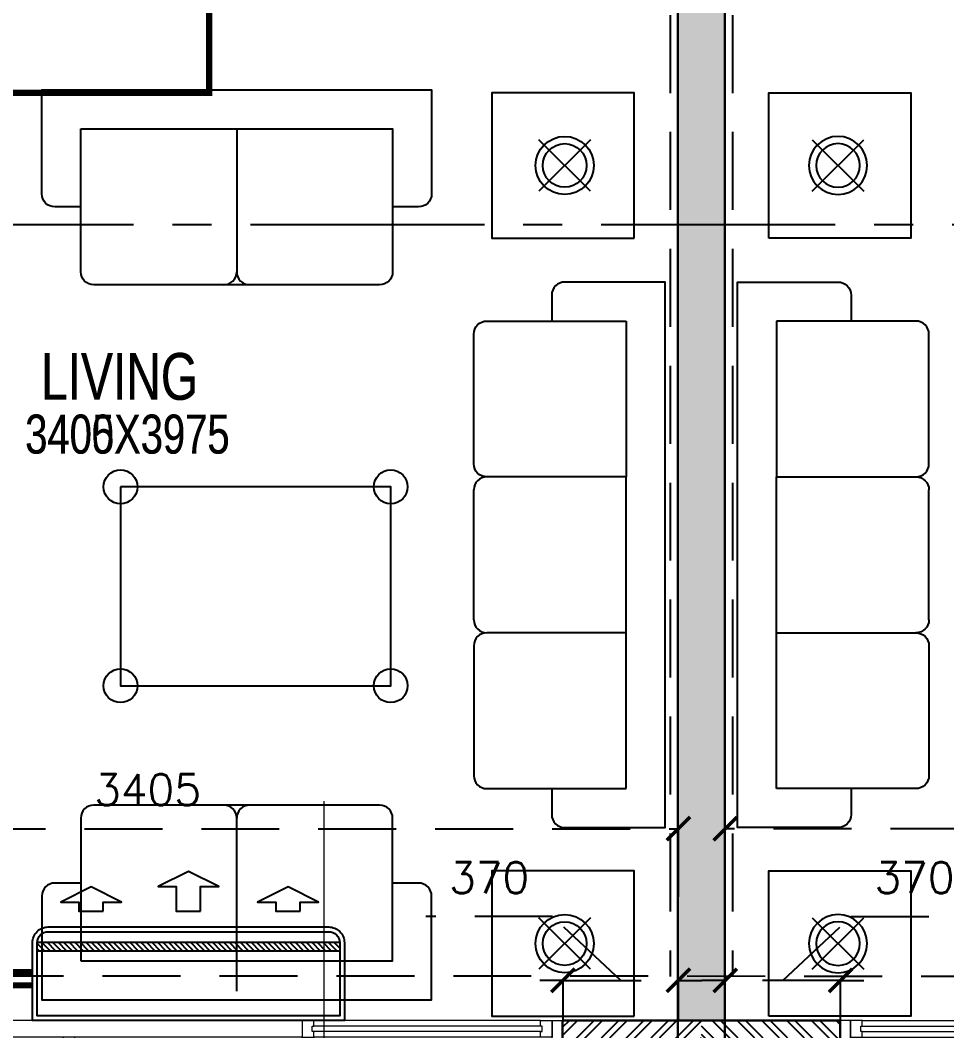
# Model space of a CAD drawing. Header units: millimetres. Extents: x 1135099 to 1230264, y -5736945 to -5695799.
# Drawn here: x 1204086 to 1207058, y -5727483 to -5724241 of the extents above; entities that cross this region are included whole.
import ezdxf

# ---------------------------------------------------------------- set-up
doc = ezdxf.new("R2010")
doc.units = ezdxf.units.MM
doc.header["$LTSCALE"] = 1000
doc.header["$MEASUREMENT"] = 0
for name, pattern in [('2BHK-A - FRONT$0$DASHED', [0.75, 0.5, -0.25]), ('2BHK-A - FRONT$0$PHANTOM2', [1.25, 0.625, -0.125, 0.125, -0.125, 0.125, -0.125]), ('2BHK-A - FRONT$1$AUDIT_D_120904163729-0', [0]), ('AUDIT_D_120904163729-0', [0]), ('T8(T9 IS SIMILAR) - DIMENSION & TEXTING$0$HIDDEN', [0.375, 0.25, -0.125]), ('T8(T9 IS SIMILAR)$0$$0$HIDDEN', [0.375, 0.25, -0.125]), ('T8_PROFILE SECTIONS$0$HIDDEN', [0.375, 0.25, -0.125]), ('T8_PROFILE SECTIONS$0$PHANTOM2', [1.25, 0.625, -0.125, 0.125, -0.125, 0.125, -0.125]), ('T8_REFUGE COLUMNS$0$CENTER2', [1.125, 0.75, -0.125, 0.125, -0.125])]:
    doc.linetypes.add(name, pattern=pattern)
doc.layers.get('0').update_dxf_attribs({"linetype": 'AUDIT_D_120904163729-0'})
for name, color, linetype, lineweight in [('2BHK-A - FRONT$0$A-AC DRAIN PIPE', 94, 'Continuous', 18), ('2BHK-A - FRONT$0$A-AC PIPE', 151, 'Continuous', 20), ('2BHK-A - FRONT$0$a-Text', 4, 'Continuous', 0), ('2BHK-A - FRONT$0$a-TEXT -R SIZE', 4, 'Continuous', 0), ('2BHK-A - FRONT$1$A-WALL- 160', 6, 'Continuous', 30), ('2BHK-A - FRONT$1$Window', 4, 'Continuous', 20), ('T8(T9 IS SIMILAR) - DIMENSION & TEXTING$1$a-Text', 4, 'Continuous', 0), ('T8(T9 IS SIMILAR) - DIMENSION & TEXTING$1$a-TEXT -R SIZE', 4, 'Continuous', 0), ('T8(T9 IS SIMILAR)$0$D&W', 8, 'Continuous', 25)]:
    doc.layers.add(name, color=color, linetype=linetype, lineweight=lineweight)
for name, color, linetype in [('2BHK-A - FRONT$0$a-furniture', 8, 'Continuous'), ('2BHK-A - FRONT$0$A-INDOOR UNIT', 30, 'Continuous'), ('2BHK-A - FRONT$1$A-HATCH -160', 251, '2BHK-A - FRONT$1$AUDIT_D_120904163729-0'), ('T8(T9 IS SIMILAR) - DIMENSION & TEXTING$0$A-DIMENSIONS', 2, 'T8(T9 IS SIMILAR) - DIMENSION & TEXTING$0$HIDDEN'), ('T8(T9 IS SIMILAR)$0$S-BEAM', 20, 'T8(T9 IS SIMILAR)$0$$0$HIDDEN'), ('T8_PROFILE SECTIONS$0$A-PROFILE SECTIONS', 81, 'T8_PROFILE SECTIONS$0$PHANTOM2'), ('T8_REFUGE COLUMNS$0$A-CENTERLINE', 193, 'T8_REFUGE COLUMNS$0$CENTER2'), ('T8_TYPICAL COLUMNS$0$A-RCC COLS', 3, 'Continuous')]:
    doc.layers.add(name, color=color, linetype=linetype)
doc.layers.add('A-RERA CARPET AREA', color=30, linetype='Continuous', plot=False)
doc.styles.add('2BHK-A - FRONT$0$ARIAL ARROW', font='swisscl.ttf')
doc.styles.add('T8(T9 IS SIMILAR) - DIMENSION & TEXTING$0$Romans 1', font='romans.shx', dxfattribs={"height": 100})
doc.styles.add('T8(T9 IS SIMILAR) - DIMENSION & TEXTING$1$ARIAL ARROW', font='swisscl.ttf')
doc.dimstyles.new('T8(T9 IS SIMILAR) - DIMENSION & TEXTING$0$ALPINE S', dxfattribs={"dimscale": 0, "dimtxt": 100, "dimasz": 75, "dimexe": 0, "dimexo": 0, "dimgap": 75, "dimtad": 1, "dimdec": 0, "dimzin": 0, "dimdsep": 46, "dimtxsty": 'T8(T9 IS SIMILAR) - DIMENSION & TEXTING$0$Romans 1', "dimblk": 'T8(T9 IS SIMILAR) - DIMENSION & TEXTING$0$_ArchTick', "dimcen": 0.09, "dimclrd": 256, "dimclre": 256, "dimclrt": 7, "dimadec": 0, "dimazin": 0, "dimtfac": 1, "dimtdec": 0, "dimtofl": 0, "dimtmove": 1, "dimatfit": 0, "dimldrblk": 'T8(T9 IS SIMILAR) - DIMENSION & TEXTING$0$_Open90', "dimfxl": 1, "dimtolj": 1, "dimtzin": 0, "dimarcsym": 0})

# ---------------------------------------------------------------- blocks, each defined once
blk = doc.blocks.new('T8(T9 IS SIMILAR) - DIMENSION & TEXTING$0$_ArchTick')
at = {"color": 0, "linetype": 'ByBlock', "const_width": 0.15}
blk.add_lwpolyline([(-0.5, -0.5), (0.5, 0.5)], dxfattribs=at)
blk = doc.blocks.new('*D582')
at = {"layer": 'T8(T9 IS SIMILAR) - DIMENSION & TEXTING$0$A-DIMENSIONS', "linetype": 'T8(T9 IS SIMILAR) - DIMENSION & TEXTING$0$HIDDEN', "lineweight": -2, "transparency": 16777216}
for p, q in [((1202792.3, -5727053), (1202792.3, -5726834.4)), ((1206197.3, -5727053), (1206197.3, -5726834.4))]:
    blk.add_line(p, q, dxfattribs=at)
at = {"layer": 'T8(T9 IS SIMILAR) - DIMENSION & TEXTING$0$A-DIMENSIONS', "lineweight": -2, "transparency": 16777216}
blk.add_line((1202792.3, -5726834.4), (1206197.3, -5726834.4), dxfattribs=at)
at = {"layer": 'T8(T9 IS SIMILAR) - DIMENSION & TEXTING$0$A-DIMENSIONS', "linetype": 'ByBlock', "lineweight": -2, "transparency": 16777216, "xscale": 75, "yscale": 75, "zscale": 75, "rotation": 180}
blk.add_blockref('T8(T9 IS SIMILAR) - DIMENSION & TEXTING$0$_ArchTick', (1202792.3, -5726834.4), dxfattribs=at)
at = {"layer": 'T8(T9 IS SIMILAR) - DIMENSION & TEXTING$0$A-DIMENSIONS', "linetype": 'ByBlock', "lineweight": -2, "transparency": 16777216, "xscale": 75, "yscale": 75, "zscale": 75}
blk.add_blockref('T8(T9 IS SIMILAR) - DIMENSION & TEXTING$0$_ArchTick', (1206197.3, -5726834.4), dxfattribs=at)
at = {"layer": 'T8(T9 IS SIMILAR) - DIMENSION & TEXTING$0$A-DIMENSIONS', "color": 7, "linetype": 'ByBlock', "transparency": 16777216, "insert": (1204494.8, -5726709.4), "char_height": 100, "attachment_point": 5, "style": 'T8(T9 IS SIMILAR) - DIMENSION & TEXTING$0$Romans 1'}
blk.add_mtext('\\A1;3405', dxfattribs=at)
blk = doc.blocks.new('T8(T9 IS SIMILAR) - DIMENSION & TEXTING$0$_Open90')
at = {"color": 0, "linetype": 'ByBlock', "lineweight": -2}
for p, q in [((-0.5, 0.5), (0, 0)), ((0, 0), (-1, 0)), ((0, 0), (-0.5, -0.5))]:
    blk.add_line(p, q, dxfattribs=at)
blk = doc.blocks.new('*D584')
at = {"layer": 'T8(T9 IS SIMILAR) - DIMENSION & TEXTING$0$A-DIMENSIONS', "lineweight": -2, "transparency": 16777216}
for p, q in [((1205793.9, -5727116.4), (1205386.8, -5727116.4)), ((1206012.3, -5727321), (1205793.9, -5727116.4)), ((1205827.3, -5727321), (1205752.3, -5727321)), ((1205827.3, -5727321), (1206197.3, -5727321)), ((1206197.3, -5727321), (1206272.3, -5727321))]:
    blk.add_line(p, q, dxfattribs=at)
at = {"layer": 'T8(T9 IS SIMILAR) - DIMENSION & TEXTING$0$A-DIMENSIONS', "linetype": 'T8(T9 IS SIMILAR) - DIMENSION & TEXTING$0$HIDDEN', "lineweight": -2, "transparency": 16777216}
for p, q in [((1205827.3, -5727449.6), (1205827.3, -5727321)), ((1206197.3, -5727449.6), (1206197.3, -5727321))]:
    blk.add_line(p, q, dxfattribs=at)
at = {"layer": 'T8(T9 IS SIMILAR) - DIMENSION & TEXTING$0$A-DIMENSIONS', "linetype": 'ByBlock', "lineweight": -2, "transparency": 16777216, "xscale": 75, "yscale": 75, "zscale": 75}
blk.add_blockref('T8(T9 IS SIMILAR) - DIMENSION & TEXTING$0$_ArchTick', (1205827.3, -5727321), dxfattribs=at)
at = {"layer": 'T8(T9 IS SIMILAR) - DIMENSION & TEXTING$0$A-DIMENSIONS', "linetype": 'ByBlock', "lineweight": -2, "transparency": 16777216, "xscale": 75, "yscale": 75, "zscale": 75, "rotation": 180}
blk.add_blockref('T8(T9 IS SIMILAR) - DIMENSION & TEXTING$0$_ArchTick', (1206197.3, -5727321), dxfattribs=at)
at = {"layer": 'T8(T9 IS SIMILAR) - DIMENSION & TEXTING$0$A-DIMENSIONS', "color": 7, "linetype": 'ByBlock', "transparency": 16777216, "insert": (1205590.3, -5726991.4), "char_height": 100, "attachment_point": 5, "style": 'T8(T9 IS SIMILAR) - DIMENSION & TEXTING$0$Romans 1'}
blk.add_mtext('\\A1;370', dxfattribs=at)
blk = doc.blocks.new('*D548')
at = {"layer": 'T8(T9 IS SIMILAR) - DIMENSION & TEXTING$0$A-DIMENSIONS', "linetype": 'T8(T9 IS SIMILAR) - DIMENSION & TEXTING$0$HIDDEN', "lineweight": -2, "transparency": 16777216}
for p, q in [((1206347.3, -5727053), (1206347.3, -5726834.4)), ((1209752.3, -5727053), (1209752.3, -5726834.4))]:
    blk.add_line(p, q, dxfattribs=at)
at = {"layer": 'T8(T9 IS SIMILAR) - DIMENSION & TEXTING$0$A-DIMENSIONS', "lineweight": -2, "transparency": 16777216}
blk.add_line((1209752.3, -5726834.4), (1206347.3, -5726834.4), dxfattribs=at)
at = {"layer": 'T8(T9 IS SIMILAR) - DIMENSION & TEXTING$0$A-DIMENSIONS', "linetype": 'ByBlock', "lineweight": -2, "transparency": 16777216, "xscale": 75, "yscale": 75, "zscale": 75, "rotation": 180}
blk.add_blockref('T8(T9 IS SIMILAR) - DIMENSION & TEXTING$0$_ArchTick', (1206347.3, -5726834.4), dxfattribs=at)
at = {"layer": 'T8(T9 IS SIMILAR) - DIMENSION & TEXTING$0$A-DIMENSIONS', "linetype": 'ByBlock', "lineweight": -2, "transparency": 16777216, "xscale": 75, "yscale": 75, "zscale": 75}
blk.add_blockref('T8(T9 IS SIMILAR) - DIMENSION & TEXTING$0$_ArchTick', (1209752.3, -5726834.4), dxfattribs=at)
at = {"layer": 'T8(T9 IS SIMILAR) - DIMENSION & TEXTING$0$A-DIMENSIONS', "color": 7, "linetype": 'ByBlock', "transparency": 16777216, "insert": (1208049.8, -5726709.4), "char_height": 100, "attachment_point": 5, "style": 'T8(T9 IS SIMILAR) - DIMENSION & TEXTING$0$Romans 1'}
blk.add_mtext('\\A1;3405', dxfattribs=at)
blk = doc.blocks.new('*D550')
at = {"layer": 'T8(T9 IS SIMILAR) - DIMENSION & TEXTING$0$A-DIMENSIONS', "lineweight": -2, "transparency": 16777216}
for p, q in [((1206532.3, -5727321), (1206750.6, -5727116.4)), ((1206750.6, -5727116.4), (1207157.8, -5727116.4)), ((1206347.3, -5727321), (1206272.3, -5727321)), ((1206717.3, -5727321), (1206347.3, -5727321)), ((1206717.3, -5727321), (1206792.3, -5727321))]:
    blk.add_line(p, q, dxfattribs=at)
at = {"layer": 'T8(T9 IS SIMILAR) - DIMENSION & TEXTING$0$A-DIMENSIONS', "linetype": 'T8(T9 IS SIMILAR) - DIMENSION & TEXTING$0$HIDDEN', "lineweight": -2, "transparency": 16777216}
for p, q in [((1206347.3, -5727449.6), (1206347.3, -5727321)), ((1206717.3, -5727449.6), (1206717.3, -5727321))]:
    blk.add_line(p, q, dxfattribs=at)
at = {"layer": 'T8(T9 IS SIMILAR) - DIMENSION & TEXTING$0$A-DIMENSIONS', "linetype": 'ByBlock', "lineweight": -2, "transparency": 16777216, "xscale": 75, "yscale": 75, "zscale": 75}
blk.add_blockref('T8(T9 IS SIMILAR) - DIMENSION & TEXTING$0$_ArchTick', (1206347.3, -5727321), dxfattribs=at)
at = {"layer": 'T8(T9 IS SIMILAR) - DIMENSION & TEXTING$0$A-DIMENSIONS', "linetype": 'ByBlock', "lineweight": -2, "transparency": 16777216, "xscale": 75, "yscale": 75, "zscale": 75, "rotation": 180}
blk.add_blockref('T8(T9 IS SIMILAR) - DIMENSION & TEXTING$0$_ArchTick', (1206717.3, -5727321), dxfattribs=at)
at = {"layer": 'T8(T9 IS SIMILAR) - DIMENSION & TEXTING$0$A-DIMENSIONS', "color": 7, "linetype": 'ByBlock', "transparency": 16777216, "insert": (1206954.2, -5726991.4), "char_height": 100, "attachment_point": 5, "style": 'T8(T9 IS SIMILAR) - DIMENSION & TEXTING$0$Romans 1'}
blk.add_mtext('\\A1;370', dxfattribs=at)
blk = doc.blocks.new('T8_REFUGE COLUMNS')
at = {"layer": 'T8_REFUGE COLUMNS$0$A-CENTERLINE'}
blk.add_line((1217951.3, -5724897.4), (1182156.9, -5724897.4), dxfattribs=at)
blk = doc.blocks.new('T8_TYPICAL COLUMNS')
at = {"layer": 'T8_TYPICAL COLUMNS$0$A-RCC COLS', "linetype": 'ByBlock'}
blk.add_blockref('T8_REFUGE COLUMNS', (0, 0), dxfattribs=at)
blk = doc.blocks.new('2BHK-A - FRONT$1$2400')
at = {"layer": '2BHK-A - FRONT$1$Window', "color": 1, "lineweight": 13}
for p, q in [((1151176.5, -5692111.9), (1148842.5, -5692111.9)), ((1149607.5, -5692111.9), (1148880, -5692111.9)), ((1149607.5, -5692165.3), (1148880, -5692165.3)), ((1150373.7, -5692165.3), (1149645, -5692165.3)), ((1150411.2, -5692165.3), (1151176.5, -5692165.3)), ((1149607.5, -5692218.6), (1148842.5, -5692218.6)), ((1150373.7, -5692218.6), (1149645, -5692218.6)), ((1151139, -5692218.6), (1150411.2, -5692218.6)), ((1150373.7, -5692271.9), (1148842.5, -5692271.9)), ((1151139, -5692271.9), (1150411.2, -5692271.9))]:
    blk.add_line(p, q, dxfattribs=at)
at = {"layer": '2BHK-A - FRONT$1$Window', "color": 5, "lineweight": 13}
for p, q in [((1149607.5, -5692142.2), (1148880, -5692142.2)), ((1149607.5, -5692146.7), (1148880, -5692146.7)), ((1150373.7, -5692183.8), (1149645, -5692183.8)), ((1150373.7, -5692200), (1149645, -5692200)), ((1151139, -5692237.2), (1150411.2, -5692237.2)), ((1151139, -5692253.3), (1150411.2, -5692253.3))]:
    blk.add_line(p, q, dxfattribs=at)
at = {"layer": '2BHK-A - FRONT$1$Window', "color": 4, "lineweight": 13}
for points in [[(1148842.5, -5692111.9), (1148809.5, -5692111.9), (1148809.5, -5692271.9), (1148842.5, -5692271.9)], [(1148880, -5692146.7), (1148880, -5692165.3), (1148842.5, -5692165.3), (1148842.5, -5692111.9), (1148880, -5692111.9), (1148880, -5692142.2), (1148875.5, -5692142.2), (1148875.5, -5692146.7)], [(1149607.5, -5692146.7), (1149607.5, -5692165.3), (1149645, -5692165.3), (1149645, -5692111.9), (1149607.5, -5692111.9), (1149607.5, -5692142.2), (1149612, -5692142.2), (1149612, -5692146.7)], [(1151209.5, -5692111.9), (1151176.5, -5692111.9), (1151176.5, -5692271.9), (1151209.5, -5692271.9)], [(1149645, -5692200), (1149645, -5692218.6), (1149607.5, -5692218.6), (1149607.5, -5692165.3), (1149645, -5692165.3), (1149645, -5692183.8), (1149640.5, -5692183.8), (1149640.5, -5692200)], [(1150373.7, -5692200), (1150373.7, -5692218.6), (1150411.2, -5692218.6), (1150411.2, -5692165.3), (1150373.7, -5692165.3), (1150373.7, -5692183.8), (1150378.2, -5692183.8), (1150378.2, -5692200)], [(1150411.2, -5692253.3), (1150411.2, -5692271.9), (1150373.7, -5692271.9), (1150373.7, -5692218.6), (1150411.2, -5692218.6), (1150411.2, -5692237.2), (1150406.7, -5692237.2), (1150406.7, -5692253.3)], [(1151139, -5692253.3), (1151139, -5692271.9), (1151176.5, -5692271.9), (1151176.5, -5692218.6), (1151139, -5692218.6), (1151139, -5692237.2), (1151143.5, -5692237.2), (1151143.5, -5692253.3)]]:
    blk.add_lwpolyline(points, close=True, dxfattribs=at)
blk = doc.blocks.new('2BHK-A - FRONT$0$1.5tr')
at = {"layer": '2BHK-A - FRONT$0$A-INDOOR UNIT'}
h = blk.add_hatch(dxfattribs=at)
h.set_pattern_fill('ANSI31', color=3, scale=100, style=0)
h.paths.add_polyline_path([(222.8, 485), (251, 485), (251, -485), (222.8, -485)])
for points in [[(300, 450), (300, -450, -0.414214), (250, -500), (0, -500), (0, 500), (250, 500, -0.414214)], [(285, 450), (285, -450, -0.414214), (250, -485), (15, -485), (15, 485), (250, 485, -0.414214)]]:
    blk.add_lwpolyline(points, format="xyb", close=True, dxfattribs=at)
at = {"layer": '2BHK-A - FRONT$0$A-INDOOR UNIT', "color": 3}
blk.add_lwpolyline([(222.8, 485), (251, 485), (251, -485), (222.8, -485)], close=True, dxfattribs=at)
at = {"layer": '2BHK-A - FRONT$0$A-INDOOR UNIT', "color": 0, "ltscale": 300}
for points in [[(350.5, 273.3), (379.7, 273.3), (379.7, 214.8), (428.5, 312.3), (379.7, 409.8), (379.7, 351.3), (350.5, 351.3)], [(350.5, -39), (429.7, -39), (429.7, -97.5), (478.5, 0), (429.7, 97.5), (429.7, 39), (350.5, 39)], [(350.5, -358.3), (379.7, -358.3), (379.7, -416.8), (428.5, -319.3), (379.7, -221.8), (379.7, -280.3), (350.5, -280.3)]]:
    blk.add_lwpolyline(points, close=True, dxfattribs=at)
blk = doc.blocks.new('2BHK-A - FRONT')
at = {"layer": '2BHK-A - FRONT$1$A-HATCH -160', "linetype": 'ByBlock'}
h = blk.add_hatch(dxfattribs=at)
h.set_pattern_fill('HEX', color=256, scale=150)
h.set_pattern_definition([(0, (0, -0.548), (0, 32.47595264), [18.75, -37.5]), (120, (0, -0.548), (-28.125, -16.23797632), [18.75, -37.5]), (60, (18.75, -0.548), (-28.125, 16.23797632), [18.75, -37.5])])
edge = h.paths.add_edge_path()
edge.add_line((1151704.5, -5719064.6), (1151704.5, -5727449.6))
edge.add_line((1151704.5, -5727449.6), (1151854.5, -5727449.6))
edge.add_line((1151854.5, -5727449.6), (1151854.5, -5719024.6))
edge.add_line((1151854.5, -5719024.6), (1151704.5, -5719024.6))
h = blk.add_hatch(dxfattribs=at)
h.set_pattern_fill('ANSI32', color=256, scale=150)
h.set_pattern_definition([(45, (0, -0.55), (-39.77475644, 39.77475644), []), (45, (26.517, -0.55), (-39.77475644, 39.77475644), [])])
h.paths.add_polyline_path([(1145269.9, -5728524.2), (1145269.9, -5728684.2), (1144639.8, -5728684.2), (1144639.8, -5726829.5), (1144799.8, -5726829.5), (1144799.8, -5728524.2)])
h.paths.add_polyline_path([(1148934.5, -5727449.8), (1148934.5, -5727609.8), (1147999.5, -5727609.8), (1147999.5, -5727009.5), (1148159.5, -5727009.5), (1148159.5, -5727449.8)])
h.paths.add_polyline_path([(1147999.5, -5728684.2), (1147999.5, -5728524.2), (1147369.9, -5728524.2), (1147369.9, -5728684.2)])
edge = h.paths.add_edge_path()
edge.add_line((1151334.5, -5727449.8), (1151779.5, -5727449.8))
edge.add_line((1151779.5, -5727449.8), (1151779.5, -5727609.8))
edge.add_line((1151704.5, -5727609.8), (1151334.5, -5727609.8))
edge.add_line((1151334.5, -5727609.8), (1151334.5, -5727449.8))
h.paths.add_polyline_path([(1146264.5, -5719573.8), (1146424.5, -5719573.8), (1146424.5, -5719224.6), (1146264.5, -5719224.6)])
h.paths.add_polyline_path([(1145549.4, -5721834.4), (1145788.9, -5721834.4), (1145790, -5721674.6), (1145549.4, -5721674.6)])
h.paths.add_polyline_path([(1145949.5, -5721924.2), (1145949.5, -5722524.6), (1145789.5, -5722524.6), (1145789.5, -5721924.2)])
h.paths.add_polyline_path([(1144599.5, -5721924.6), (1144759.5, -5721924.6), (1144762, -5722524.6), (1144602, -5722524.6)])
h.paths.add_polyline_path([(1144599.5, -5723474.6), (1144599.5, -5723174.6), (1144759.5, -5723174.6), (1144759.5, -5723314.6), (1145789.5, -5723314.6), (1145789.5, -5723174.6), (1145949.5, -5723174.6), (1145949.5, -5723474.2)])
at = {"layer": '2BHK-A - FRONT$0$A-AC DRAIN PIPE', "linetype": '2BHK-A - FRONT$0$PHANTOM2', "ltscale": 0.1, "const_width": 20}
blk.add_lwpolyline([(1148398.3, -5727682.9), (1148398.3, -5727294.3), (1149634.5, -5727294.3)], dxfattribs=at)
at = {"layer": '2BHK-A - FRONT$0$A-AC PIPE', "linetype": '2BHK-A - FRONT$0$DASHED', "ltscale": 0.1, "const_width": 20}
blk.add_lwpolyline([(1149634.5, -5727336.8), (1148449.1, -5727336.8), (1148449.1, -5727692.3)], dxfattribs=at)
at = {"layer": '2BHK-A - FRONT$0$a-furniture'}
for p, q in [((1150289.3, -5724589.7), (1150289.3, -5725048.1)), ((1150289.3, -5724589.7), (1150289.3, -5725048.1)), ((1151423.7, -5724624.4), (1151258.7, -5724789.4)), ((1151423.7, -5724789.4), (1151258.7, -5724624.4)), ((1151049.6, -5725664.2), (1151049.6, -5725247.5)), ((1151538.6, -5726205.8), (1151538.6, -5725705.8)), ((1151049.6, -5726164.2), (1151049.6, -5725747.5)), ((1150289.3, -5727258.5), (1150289.3, -5726800.3)), ((1150289.3, -5727355), (1150289.3, -5726896.8)), ((1151423.7, -5727120.3), (1151258.7, -5727285.1)), ((1151423.7, -5727285.1), (1151258.7, -5727120.3))]:
    blk.add_line(p, q, dxfattribs=at)
for points in [[(1149789.3, -5724839.7), (1149705.9, -5724839.7, -0.414214), (1149664.3, -5724798.1), (1149664.3, -5724464.7), (1150914.3, -5724464.7), (1150914.3, -5724798.1, -0.414214), (1150872.6, -5724839.7), (1150789.3, -5724839.7)], [(1151299.6, -5726705.8), (1151299.6, -5726789.2, 0.414214), (1151341.2, -5726830.8), (1151663.6, -5726830.8), (1151663.6, -5725080.8), (1151341.2, -5725080.8, 0.414214), (1151299.6, -5725122.5), (1151299.6, -5725205.8)], [(1149789.3, -5727008.6), (1149705.9, -5727008.6, 0.414214), (1149664.3, -5727050.3), (1149664.3, -5727383.5), (1150914.3, -5727383.5), (1150914.3, -5727050.3, 0.414214), (1150872.6, -5727008.6), (1150789.3, -5727008.6)]]:
    blk.add_lwpolyline(points, format="xyb", dxfattribs=at)
for points in [[(1151563.6, -5724940.2), (1151563.6, -5724473.6), (1151107.9, -5724473.6), (1151107.9, -5724940.2)], [(1149916.6, -5725737.8), (1149916.6, -5726375.8), (1150783.2, -5726375.7), (1150783.2, -5725737.8)], [(1151563.6, -5727435.9), (1151563.6, -5726969.5), (1151107.9, -5726969.5), (1151107.9, -5727435.9)]]:
    blk.add_lwpolyline(points, close=True, dxfattribs=at)
for points in [[(1149789.3, -5724589.7), (1150789.3, -5724589.7), (1150789.3, -5725048.1, -0.414214), (1150747.6, -5725089.7), (1149830.9, -5725089.7, -0.414214), (1149789.3, -5725048.1)], [(1151538.6, -5725205.8), (1151538.6, -5725705.8), (1151091.2, -5725705.8, -0.414214), (1151049.6, -5725664.2), (1151049.6, -5725247.5, -0.414214), (1151091.2, -5725205.8)], [(1151538.6, -5726705.8), (1151538.6, -5726205.8), (1151091.2, -5726205.8, 0.414214), (1151049.6, -5726247.5), (1151049.6, -5726664.2, 0.414214), (1151091.2, -5726705.8)], [(1149789.3, -5727258.5), (1150789.3, -5727258.5), (1150789.3, -5726800.3, 0.414214), (1150747.6, -5726758.6), (1149830.9, -5726758.6, 0.414214), (1149789.3, -5726800.3)]]:
    blk.add_lwpolyline(points, format="xyb", close=True, dxfattribs=at)
for centre, radius in [((1151341.2, -5724706.9), 93.3), ((1151341.2, -5724706.9), 70), ((1149916.6, -5725737.8), 54.2), ((1150783.2, -5725737.8), 54.2), ((1149916.6, -5726375.8), 54.2), ((1150783.2, -5726375.7), 54.2), ((1151341.2, -5727202.8), 93.3), ((1151341.2, -5727202.8), 70)]:
    blk.add_circle(centre, radius, dxfattribs=at)
for centre, start, end in [((1150247.6, -5725048.1, 0), 270.0002, 0.0002), ((1150330.9, -5725048.1, 0), 179.9998, 269.9998), ((1151091.2, -5725747.5), 90.0002, 180.0002), ((1151091.2, -5726164.2), 180.0003, 270.0003), ((1150247.6, -5726800.3, 0), 359.9998, 89.9998), ((1150330.9, -5726800.3, 0), 90.0002, 180.0002)]:
    blk.add_arc(centre, 41.7, start, end, dxfattribs=at)
at = {"layer": '2BHK-A - FRONT$1$A-WALL- 160', "linetype": 'ByBlock'}
for p, q in [((1151704.5, -5727449.6), (1151704.5, -5719024.6)), ((1151854.5, -5727609.6), (1151854.5, -5719024.6)), ((1151334.5, -5727449.6), (1151779.5, -5727449.6)), ((1151334.5, -5727609.6), (1151334.5, -5727449.6))]:
    blk.add_line(p, q, dxfattribs=at)
at = {"layer": '2BHK-A - FRONT$0$A-INDOOR UNIT', "rotation": 90}
blk.add_blockref('2BHK-A - FRONT$0$1.5tr', (1150134.5, -5727449.6), dxfattribs=at)
at = {"layer": '2BHK-A - FRONT$1$A-WALL- 160', "linetype": 'ByBlock', "xscale": -1, "rotation": 180}
blk.add_blockref('2BHK-A - FRONT$1$2400', (125, -11419721.5), dxfattribs=at)
at = {"layer": '2BHK-A - FRONT$0$a-Text', "style": '2BHK-A - FRONT$0$ARIAL ARROW'}
blk.add_text('LIVING', height=150, dxfattribs=at).set_placement((1149660.9, -5725458.6))
at = {"layer": '2BHK-A - FRONT$0$a-TEXT -R SIZE', "color": 2, "style": '2BHK-A - FRONT$0$ARIAL ARROW'}
blk.add_text('3400X3975', height=125, dxfattribs=at).set_placement((1149610.3, -5725631))
blk = doc.blocks.new('T8(T9 IS SIMILAR)')
at = {"layer": 'T8(T9 IS SIMILAR)$0$S-BEAM'}
for p, q in [((1206171.9, -5721974.9, 0), (1206171.8, -5727308.3, 0.1)), ((1206371.9, -5721974.9, 0), (1206371.8, -5727308.3, 0.1)), ((1209851.9, -5727308.3, 0), (1202691.8, -5727308.2, 0))]:
    blk.add_line(p, q, dxfattribs=at)
at = {"layer": 'T8(T9 IS SIMILAR)$0$D&W', "linetype": 'ByBlock'}
for name, p in [('T8_TYPICAL COLUMNS', (0, 0)), ('2BHK-A - FRONT', (54492.8, -0.4))]:
    blk.add_blockref(name, p, dxfattribs=at)
at = {"layer": 'T8(T9 IS SIMILAR)$0$D&W', "linetype": 'ByBlock', "xscale": -1}
blk.add_blockref('2BHK-A - FRONT', (2358051.8, -0.4), dxfattribs=at)
blk = doc.blocks.new('T8_PROFILE SECTIONS$0$MH')
at = {"layer": 'T8_PROFILE SECTIONS$0$A-PROFILE SECTIONS', "linetype": 'T8_PROFILE SECTIONS$0$HIDDEN', "ltscale": 2}
h = blk.add_hatch(color=256, dxfattribs=at)
h.dxf.hatch_style = 1
h.paths.add_polyline_path([(1140339.1, -5697424.8), (1140519.9, -5697528.1), (1140339.1, -5697631.3)])
at = {"layer": 'T8_PROFILE SECTIONS$0$A-PROFILE SECTIONS', "linetype": 'T8_PROFILE SECTIONS$0$HIDDEN', "ltscale": 2, "const_width": 5}
blk.add_lwpolyline([(1140339.1, -5697424.8), (1140339.1, -5697424.8), (1140519.9, -5697528.1), (1140339.1, -5697631.3)], close=True, dxfattribs=at)
blk.add_lwpolyline([(1140339.1, -5697424.8), (1140339.1, -5700565.7)], dxfattribs=at)
blk = doc.blocks.new('PROFILE SECTION LINE T9')
at = {"layer": 'T8_PROFILE SECTIONS$0$A-PROFILE SECTIONS', "linetype": 'ByBlock', "rotation": 180}
blk.add_blockref('T8_PROFILE SECTIONS$0$MH', (1159683, -5715695.8, 0), dxfattribs=at)
blk = doc.blocks.new('T8(T9 IS SIMILAR) - DIMENSION & TEXTING')
at = {"layer": 'T8(T9 IS SIMILAR) - DIMENSION & TEXTING$1$a-Text', "style": 'T8(T9 IS SIMILAR) - DIMENSION & TEXTING$1$ARIAL ARROW'}
blk.add_text('LIVING', height=150, dxfattribs=at).set_placement((1204153.7, -5725458.7))
at = {"layer": 'T8(T9 IS SIMILAR) - DIMENSION & TEXTING$1$a-TEXT -R SIZE', "color": 2, "style": 'T8(T9 IS SIMILAR) - DIMENSION & TEXTING$1$ARIAL ARROW'}
blk.add_text('3405X3975', height=125, dxfattribs=at).set_placement((1204103.1, -5725631.2))
at = {"layer": 'T8(T9 IS SIMILAR) - DIMENSION & TEXTING$0$A-DIMENSIONS', "linetype": 'ByBlock'}
dim = blk.add_linear_dim(base=(1206197.3, -5726834.4), p1=(1202792.3, -5727053, -0.1), p2=(1206197.3, -5727053), dimstyle='T8(T9 IS SIMILAR) - DIMENSION & TEXTING$0$ALPINE S', override={"dimscale": 1, "dimfxl": 5, "dimarcsym": 1}, dxfattribs=at)
dim.commit()
dim.dimension.update_dxf_attribs({"geometry": '*D582', "text_midpoint": (1204494.8, -5726709.4)})
dim = blk.add_linear_dim(base=(1206347.3, -5726834.4), p1=(1209752.3, -5727053, -0.1), p2=(1206347.3, -5727053), angle=180, dimstyle='T8(T9 IS SIMILAR) - DIMENSION & TEXTING$0$ALPINE S', override={"dimscale": 1, "dimfxl": 5, "dimarcsym": 1}, dxfattribs=at)
dim.commit()
dim.dimension.update_dxf_attribs({"geometry": '*D548', "text_midpoint": (1208049.8, -5726709.4)})
dim = blk.add_linear_dim(base=(1206197.3, -5727321), p1=(1205827.3, -5727449.6), p2=(1206197.3, -5727449.6), dimstyle='T8(T9 IS SIMILAR) - DIMENSION & TEXTING$0$ALPINE S', override={"dimscale": 1, "dimfxl": 5, "dimarcsym": 1}, dxfattribs=at)
dim.commit()
dim.dimension.update_dxf_attribs({"geometry": '*D584', "text_midpoint": (1205718.9, -5727116.4), "dimtype": 128})
dim = blk.add_linear_dim(base=(1206347.3, -5727321), p1=(1206717.3, -5727449.6), p2=(1206347.3, -5727449.6), angle=180, dimstyle='T8(T9 IS SIMILAR) - DIMENSION & TEXTING$0$ALPINE S', override={"dimscale": 1, "dimfxl": 5, "dimarcsym": 1}, dxfattribs=at)
dim.commit()
dim.dimension.update_dxf_attribs({"geometry": '*D550', "text_midpoint": (1206825.6, -5727116.4), "dimtype": 128})

msp = doc.modelspace()

# ---------------------------------------------------------------- linework, layer by layer
at = {"layer": 'A-RERA CARPET AREA', "const_width": 20, "elevation": 0.4}
msp.add_lwpolyline([(1204692.2, -5723374), (1204692.2, -5724474.4), (1202496.6, -5724473.7), (1202497.2, -5728522.5), (1199297.1, -5728523.1), (1199297.1, -5727424.2), (1195746.5, -5727424.2), (1195746.5, -5723474.1), (1196646.6, -5723474.3), (1196646.6, -5721923.9), (1199097.1, -5721923.9), (1199097, -5723474), (1200446.7, -5723474), (1200446.7, -5721923.8), (1200916.9, -5721923.8), (1200916.9, -5721674.5), (1201731.6, -5721674.5), (1201732, -5719224.1), (1204532.2, -5719224.5), (1204532.2, -5723374)], close=True, dxfattribs=at)

# ---------------------------------------------------------------- next in the draw order: block references
at = {"linetype": 'ByBlock'}
msp.add_blockref('T8(T9 IS SIMILAR)', (-1.4, 0.2, -0.6), dxfattribs=at)

# ---------------------------------------------------------------- next in the draw order: block references
at = {"layer": 'T8_PROFILE SECTIONS$0$A-PROFILE SECTIONS', "linetype": 'ByBlock'}
msp.add_blockref('PROFILE SECTION LINE T9', (1185716.8, -5711615.6, -0.7), dxfattribs=at)

# ---------------------------------------------------------------- next in the draw order: block references
at = {"linetype": 'ByBlock'}
msp.add_blockref('T8(T9 IS SIMILAR) - DIMENSION & TEXTING', (0, 0), dxfattribs=at)

doc.saveas('drawing.dxf')
